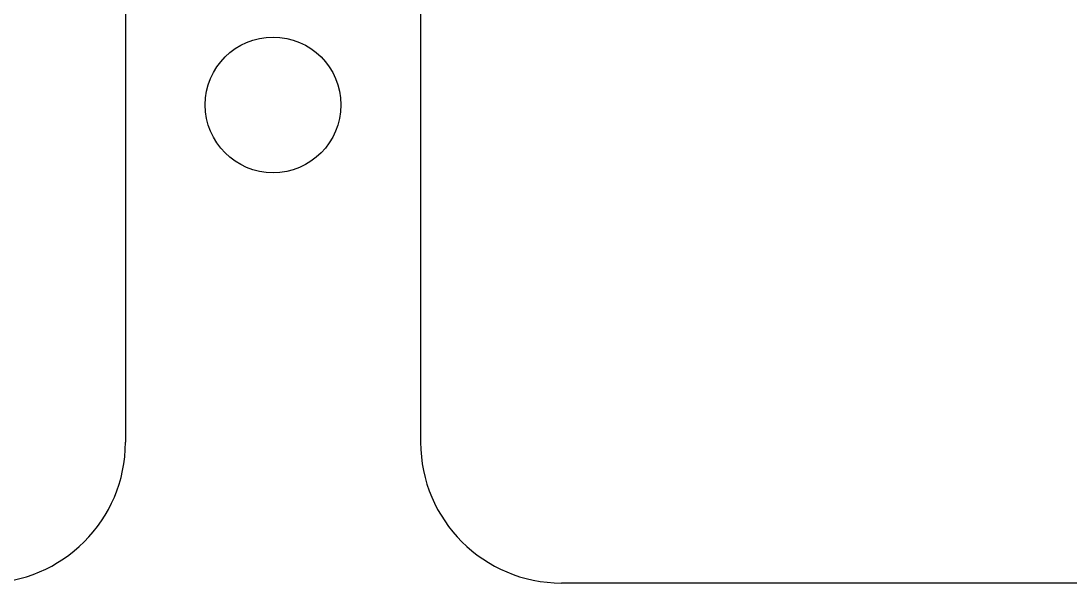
# Model space of a CAD drawing. Header units: millimetres. Extents: x -10 to 276, y -93 to 17.
# Drawn here: x 62.96 to 78.42, y -7.05 to 1.24 of the extents above; entities that cross this region are included whole.
import ezdxf

# ---------------------------------------------------------------- set-up
doc = ezdxf.new("R2010")
doc.units = ezdxf.units.MM
doc.layers.add('BLACK', color=7, linetype='CONTINUOUS')

msp = doc.modelspace()

# ---------------------------------------------------------------- linework, layer by layer
at = {"layer": 'BLACK', "linetype": 'Continuous'}
for p, q in [((64.5, 4.975), (64.5, -4.975)), ((68.85, 4.975), (68.85, -4.975)), ((81.475, -7.05), (70.925, -7.05))]:
    msp.add_line(p, q, dxfattribs=at)
at = {"layer": 'BLACK'}
msp.add_circle((66.675, 0), 1, dxfattribs=at)
for centre, start, end in [((62.425, -4.975), 270, 0), ((70.925, -4.975), 180, 270)]:
    msp.add_arc(centre, 2.075, start, end, dxfattribs=at)

doc.saveas('drawing.dxf')
